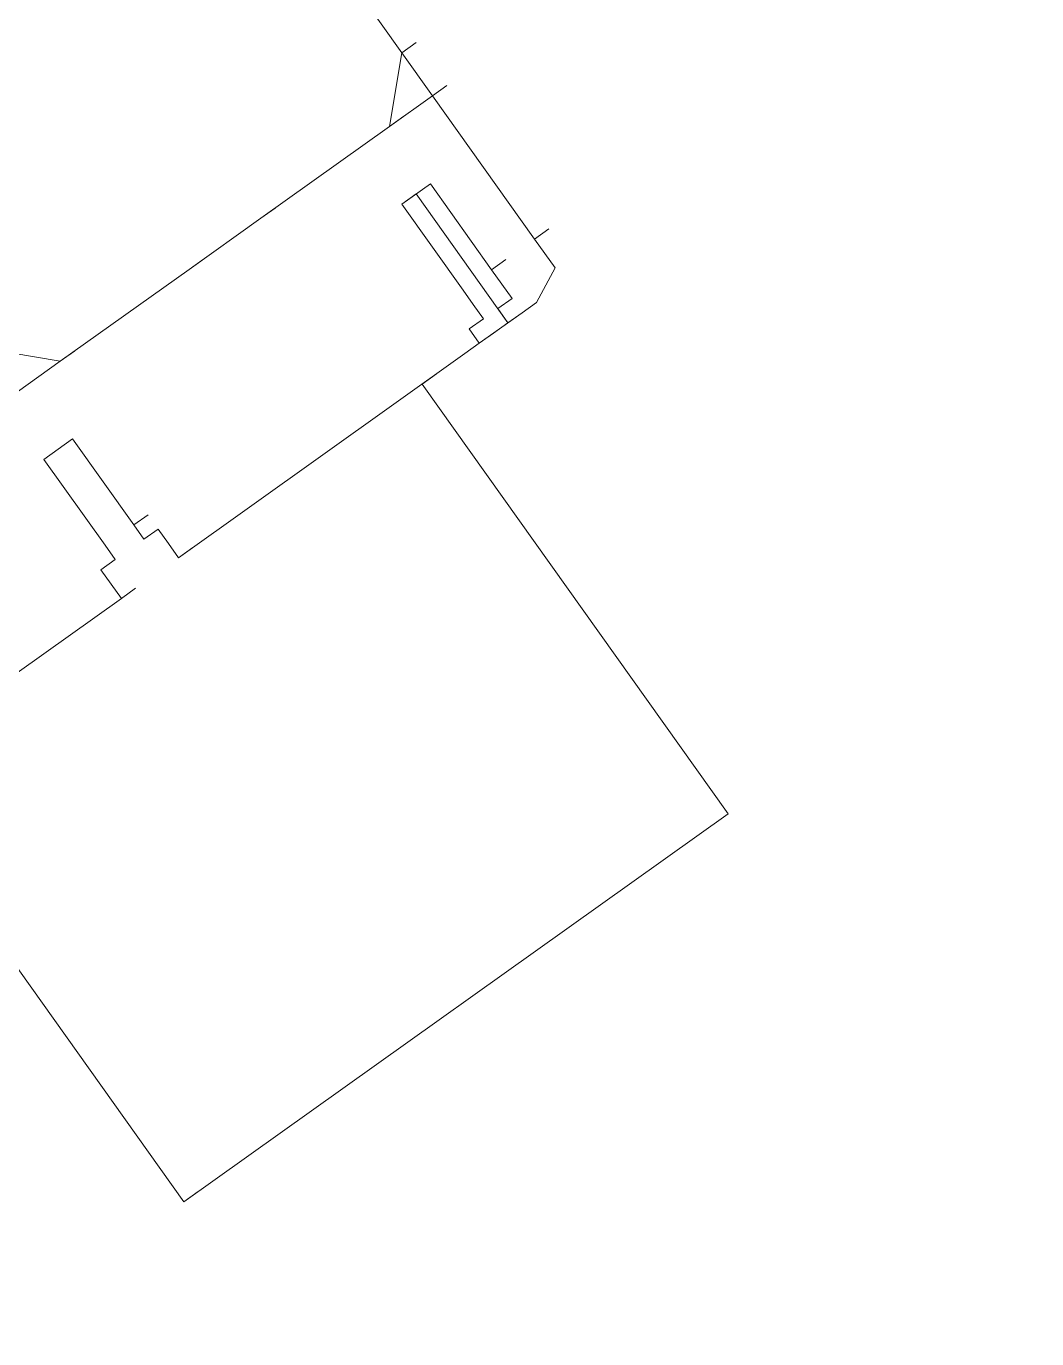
# Model space of a CAD drawing. Header units: feet. Extents: x 2321988 to 2329858, y 6722724 to 6730499.
# Drawn here: x 2326067.8968 to 2326067.9435, y 6726849.2393 to 6726849.2999 of the extents above; entities that cross this region are included whole.
import ezdxf

# ---------------------------------------------------------------- set-up
doc = ezdxf.new("R2010")
doc.units = ezdxf.units.FT
doc.header["$MEASUREMENT"] = 0
doc.layers.add('C-BESS-EQUIPMENT', color=255, linetype='Continuous')

# ---------------------------------------------------------------- blocks, each defined once
blk = doc.blocks.new('*U57')
blk.add_wipeout([(464, -67.5), (464, 67.5), (472, 67.5), (472, -67.5)]).dxf.layer = 'C-BESS-EQUIPMENT'
blk = doc.blocks.new('Midpoint Site Plan$0$A$C71e53a02')
at = {"lineweight": 9}
for points in [[(25.19984, -2.22667), (25.20958, -2.22667), (25.19984, -2.22667), (25.22907, -2.19743), (25.22907, -1.8856), (25.23881, -1.8856), (25.22907, -1.8856), (25.22907, -1.85637), (25.23881, -1.85637)], [(24.95622, -2.19743), (24.94647, -2.19743), (24.97571, -2.22667), (24.91724, -2.22667), (24.82954, -2.22667), (24.83928, -2.22667)], [(25.22907, -2.22667), (25.22907, -2.19743), (25.23881, -2.19743)], [(25.12188, -2.22667), (25.11213, -2.22667), (25.19984, -2.22667), (25.22907, -2.22667), (25.23881, -2.22667), (25.22907, -2.22667), (25.22907, -2.32411), (25.22907, -2.3436), (25.20958, -2.35335), (25.19984, -2.35335), (25.1706, -2.35335), (25.16086, -2.35335), (24.96596, -2.35335), (24.96596, -2.3436), (24.96596, -2.33386), (24.95622, -2.33386), (24.95622, -2.32411), (24.96596, -2.32411), (24.95622, -2.32411), (24.95622, -2.26565), (24.93673, -2.26565), (24.94647, -2.26565), (24.93673, -2.26565), (24.93673, -2.32411), (24.93673, -2.33386), (24.92698, -2.33386), (24.92698, -2.3436), (24.92698, -2.35335), (24.93673, -2.35335), (24.92698, -2.35335), (24.73209, -2.35335)], [(25.11213, -2.22667), (25.06341, -2.22667), (24.97571, -2.22667), (24.98545, -2.22667)], [(25.06341, -2.22667), (25.07315, -2.22667)], [(25.22907, -2.22667), (25.22907, -2.22667)], [(25.19009, -2.26565), (25.19009, -2.35335)], [(24.93673, -2.32411), (24.93673, -2.32411)], [(24.93673, -2.32411), (24.93673, -2.32411)], [(24.93673, -2.32411), (24.93673, -2.32411)], [(24.93673, -2.32411), (24.93673, -2.32411)], [(24.93673, -2.32411), (24.93673, -2.32411)], [(24.93673, -2.32411), (24.93673, -2.32411)], [(24.93673, -2.32411), (24.93673, -2.32411)], [(24.93673, -2.32411), (24.93673, -2.32411)], [(24.93673, -2.32411), (24.93673, -2.32411)], [(24.95622, -2.32411), (24.95622, -2.32411)], [(24.95622, -2.32411), (24.95622, -2.32411)], [(24.95622, -2.32411), (24.95622, -2.32411)], [(24.95622, -2.32411), (24.95622, -2.32411)], [(24.95622, -2.32411), (24.95622, -2.32411)], [(24.95622, -2.32411), (24.95622, -2.32411)], [(24.95622, -2.32411), (24.95622, -2.32411)], [(24.95622, -2.32411), (24.95622, -2.32411)], [(24.95622, -2.32411), (24.95622, -2.32411)], [(24.95622, -2.32411), (24.95622, -2.32411)], [(25.18035, -2.32411), (25.18035, -2.32411)], [(25.18035, -2.32411), (25.18035, -2.32411)], [(25.18035, -2.32411), (25.18035, -2.32411)], [(25.18035, -2.32411), (25.18035, -2.32411)], [(25.18035, -2.32411), (25.18035, -2.32411)], [(25.18035, -2.32411), (25.18035, -2.32411)], [(25.18035, -2.32411), (25.18035, -2.32411)], [(25.18035, -2.32411), (25.18035, -2.32411)], [(25.18035, -2.32411), (25.18035, -2.32411)], [(25.18035, -2.32411), (25.18035, -2.32411)], [(25.18035, -2.32411), (25.18035, -2.32411)], [(25.18035, -2.32411), (25.18035, -2.32411)], [(25.18035, -2.32411), (25.18035, -2.32411)], [(25.18035, -2.32411), (25.18035, -2.32411)], [(25.19984, -2.32411), (25.19984, -2.32411)], [(25.19984, -2.32411), (25.19984, -2.32411)], [(25.19984, -2.32411), (25.19984, -2.32411)], [(25.19984, -2.32411), (25.19984, -2.32411)], [(25.19984, -2.32411), (25.19984, -2.32411)], [(25.19984, -2.32411), (25.19984, -2.32411)], [(25.19984, -2.32411), (25.19984, -2.32411)], [(25.19984, -2.32411), (25.19984, -2.32411)], [(25.19984, -2.32411), (25.19984, -2.32411)], [(25.19984, -2.32411), (25.19984, -2.32411)], [(25.19984, -2.32411), (25.19984, -2.32411)], [(25.22907, -2.32411), (25.23881, -2.32411)], [(24.92698, -2.33386), (24.92698, -2.33386)], [(24.92698, -2.33386), (24.92698, -2.33386)], [(24.92698, -2.33386), (24.92698, -2.33386)], [(24.92698, -2.33386), (24.92698, -2.33386)], [(24.92698, -2.33386), (24.92698, -2.33386)], [(24.92698, -2.33386), (24.92698, -2.33386)], [(24.92698, -2.33386), (24.92698, -2.33386)], [(24.92698, -2.33386), (24.92698, -2.33386)], [(24.92698, -2.33386), (24.92698, -2.33386)], [(24.92698, -2.33386), (24.92698, -2.33386)], [(24.92698, -2.33386), (24.92698, -2.33386)], [(24.92698, -2.33386), (24.92698, -2.33386)], [(24.92698, -2.33386), (24.92698, -2.33386)], [(24.92698, -2.33386), (24.92698, -2.33386)], [(24.92698, -2.33386), (24.92698, -2.33386)], [(24.92698, -2.33386), (24.92698, -2.33386)], [(24.92698, -2.33386), (24.92698, -2.33386)], [(24.92698, -2.33386), (24.92698, -2.33386)], [(24.92698, -2.33386), (24.92698, -2.33386)], [(24.92698, -2.33386), (24.92698, -2.33386)], [(24.92698, -2.33386), (24.92698, -2.33386)], [(24.92698, -2.33386), (24.92698, -2.33386)], [(24.92698, -2.33386), (24.92698, -2.33386)], [(24.92698, -2.33386), (24.92698, -2.33386)], [(24.92698, -2.33386), (24.92698, -2.33386)], [(24.92698, -2.33386), (24.92698, -2.33386)], [(24.92698, -2.33386), (24.92698, -2.33386)], [(24.92698, -2.33386), (24.92698, -2.33386)], [(24.92698, -2.33386), (24.92698, -2.33386)], [(24.92698, -2.33386), (24.92698, -2.33386)], [(24.92698, -2.33386), (24.92698, -2.33386)], [(24.92698, -2.33386), (24.92698, -2.33386)], [(24.92698, -2.33386), (24.92698, -2.33386)], [(24.92698, -2.33386), (24.92698, -2.33386)], [(24.92698, -2.33386), (24.92698, -2.33386)], [(24.92698, -2.33386), (24.92698, -2.33386)], [(24.92698, -2.33386), (24.92698, -2.33386)], [(24.92698, -2.33386), (24.92698, -2.33386)], [(24.95622, -2.33386), (24.95622, -2.33386)], [(24.95622, -2.33386), (24.95622, -2.33386)], [(24.95622, -2.33386), (24.95622, -2.33386)], [(24.95622, -2.33386), (24.95622, -2.33386)], [(24.95622, -2.33386), (24.95622, -2.33386)], [(24.95622, -2.33386), (24.95622, -2.33386)], [(24.95622, -2.33386), (24.95622, -2.33386)], [(24.95622, -2.33386), (24.95622, -2.33386)], [(24.95622, -2.33386), (24.95622, -2.33386)], [(24.95622, -2.33386), (24.95622, -2.33386)], [(24.95622, -2.33386), (24.95622, -2.33386)], [(24.95622, -2.33386), (24.95622, -2.33386)], [(24.95622, -2.33386), (24.95622, -2.33386)], [(24.95622, -2.33386), (24.95622, -2.33386)], [(24.95622, -2.33386), (24.95622, -2.33386)], [(24.95622, -2.33386), (24.95622, -2.33386)], [(24.95622, -2.33386), (24.95622, -2.33386)], [(24.95622, -2.33386), (24.95622, -2.33386)], [(24.95622, -2.33386), (24.95622, -2.33386)], [(24.95622, -2.33386), (24.95622, -2.33386)], [(24.96596, -2.33386), (24.96596, -2.33386)], [(24.96596, -2.33386), (24.96596, -2.33386)], [(24.96596, -2.33386), (24.96596, -2.33386)], [(24.96596, -2.33386), (24.96596, -2.33386)], [(24.96596, -2.33386), (24.96596, -2.33386)], [(24.96596, -2.33386), (24.96596, -2.33386)], [(24.96596, -2.33386), (24.96596, -2.33386)], [(24.96596, -2.33386), (24.96596, -2.33386)], [(24.96596, -2.33386), (24.96596, -2.33386)], [(24.96596, -2.33386), (24.96596, -2.33386)], [(24.96596, -2.33386), (24.96596, -2.33386)], [(24.96596, -2.33386), (24.96596, -2.33386)], [(24.96596, -2.33386), (24.96596, -2.33386)], [(24.96596, -2.33386), (24.96596, -2.33386)], [(24.96596, -2.33386), (24.96596, -2.33386)], [(24.96596, -2.33386), (24.96596, -2.33386)], [(24.96596, -2.33386), (24.96596, -2.33386)], [(24.96596, -2.33386), (24.96596, -2.33386)], [(25.18035, -2.33386), (25.18035, -2.33386)], [(25.18035, -2.33386), (25.18035, -2.33386)], [(25.18035, -2.33386), (25.18035, -2.33386)], [(25.18035, -2.33386), (25.18035, -2.33386)], [(25.18035, -2.33386), (25.18035, -2.33386)], [(25.18035, -2.33386), (25.18035, -2.33386)], [(25.18035, -2.33386), (25.18035, -2.33386)], [(25.18035, -2.33386), (25.18035, -2.33386)], [(25.18035, -2.33386), (25.18035, -2.33386)], [(25.18035, -2.33386), (25.18035, -2.33386)], [(25.18035, -2.33386), (25.18035, -2.33386)], [(25.18035, -2.33386), (25.18035, -2.33386)], [(25.18035, -2.33386), (25.18035, -2.33386)], [(25.18035, -2.33386), (25.18035, -2.33386)], [(25.18035, -2.33386), (25.18035, -2.33386)], [(25.18035, -2.33386), (25.18035, -2.33386)], [(25.18035, -2.33386), (25.18035, -2.33386)], [(25.18035, -2.33386), (25.18035, -2.33386)], [(25.18035, -2.33386), (25.18035, -2.33386)], [(25.18035, -2.33386), (25.18035, -2.33386)], [(25.18035, -2.33386), (25.18035, -2.33386)], [(25.18035, -2.33386), (25.18035, -2.33386)], [(25.18035, -2.33386), (25.18035, -2.33386)], [(25.18035, -2.33386), (25.18035, -2.33386)], [(25.18035, -2.33386), (25.18035, -2.33386)], [(25.18035, -2.33386), (25.18035, -2.33386)], [(25.18035, -2.33386), (25.18035, -2.33386)], [(25.18035, -2.33386), (25.18035, -2.33386)], [(25.18035, -2.33386), (25.18035, -2.33386)], [(25.18035, -2.33386), (25.18035, -2.33386)], [(25.18035, -2.33386), (25.18035, -2.33386)], [(25.18035, -2.33386), (25.18035, -2.33386)], [(25.18035, -2.33386), (25.18035, -2.33386)], [(25.18035, -2.33386), (25.18035, -2.33386)], [(25.18035, -2.33386), (25.18035, -2.33386)], [(25.18035, -2.33386), (25.18035, -2.33386)], [(25.18035, -2.33386), (25.18035, -2.33386)], [(25.18035, -2.33386), (25.18035, -2.33386)], [(25.18035, -2.33386), (25.18035, -2.33386)], [(25.18035, -2.33386), (25.18035, -2.33386)], [(25.18035, -2.33386), (25.18035, -2.33386)], [(25.18035, -2.33386), (25.18035, -2.33386)], [(25.18035, -2.33386), (25.18035, -2.33386)], [(25.18035, -2.33386), (25.18035, -2.33386)], [(25.18035, -2.33386), (25.18035, -2.33386)], [(25.18035, -2.33386), (25.18035, -2.33386)], [(25.18035, -2.33386), (25.18035, -2.33386)], [(25.18035, -2.33386), (25.18035, -2.33386)], [(25.18035, -2.33386), (25.18035, -2.33386)], [(25.18035, -2.33386), (25.18035, -2.33386)], [(25.18035, -2.33386), (25.18035, -2.33386)], [(25.18035, -2.33386), (25.18035, -2.33386)], [(25.18035, -2.33386), (25.18035, -2.33386)], [(25.18035, -2.33386), (25.18035, -2.33386)], [(25.18035, -2.33386), (25.18035, -2.33386)], [(25.18035, -2.33386), (25.18035, -2.33386)], [(25.18035, -2.33386), (25.18035, -2.33386)], [(25.18035, -2.33386), (25.18035, -2.33386)], [(25.18035, -2.33386), (25.18035, -2.33386)], [(25.18035, -2.33386), (25.18035, -2.33386)], [(25.18035, -2.33386), (25.18035, -2.33386)], [(25.18035, -2.33386), (25.18035, -2.33386)], [(25.19984, -2.33386), (25.19984, -2.33386)], [(25.19984, -2.33386), (25.19984, -2.33386)], [(25.19984, -2.33386), (25.19984, -2.33386)], [(25.19984, -2.33386), (25.19984, -2.33386)], [(25.19984, -2.33386), (25.19984, -2.33386)], [(25.19984, -2.33386), (25.19984, -2.33386)], [(25.19984, -2.33386), (25.19984, -2.33386)], [(25.19984, -2.33386), (25.19984, -2.33386)], [(25.19984, -2.33386), (25.19984, -2.33386)], [(25.19984, -2.33386), (25.19984, -2.33386)], [(25.19984, -2.33386), (25.19984, -2.33386)], [(25.19984, -2.33386), (25.19984, -2.33386)], [(25.19984, -2.33386), (25.19984, -2.33386)], [(25.19984, -2.33386), (25.19984, -2.33386)], [(25.19984, -2.33386), (25.19984, -2.33386)], [(25.19984, -2.33386), (25.19984, -2.33386)], [(25.19984, -2.33386), (25.19984, -2.33386)], [(25.19984, -2.33386), (25.19984, -2.33386)], [(25.19984, -2.33386), (25.19984, -2.33386)], [(25.19984, -2.33386), (25.19984, -2.33386)], [(25.19984, -2.33386), (25.19984, -2.33386)], [(25.19984, -2.33386), (25.19984, -2.33386)], [(25.19984, -2.33386), (25.19984, -2.33386)], [(25.19984, -2.33386), (25.19984, -2.33386)], [(25.19984, -2.33386), (25.19984, -2.33386)], [(25.19984, -2.33386), (25.19984, -2.33386)], [(25.19984, -2.33386), (25.19984, -2.33386)], [(25.19984, -2.33386), (25.19984, -2.33386)], [(25.19984, -2.33386), (25.19984, -2.33386)], [(25.19984, -2.33386), (25.19984, -2.33386)], [(25.19984, -2.33386), (25.19984, -2.33386)], [(25.19984, -2.33386), (25.19984, -2.33386)], [(25.19984, -2.33386), (25.19984, -2.33386)], [(25.19984, -2.33386), (25.19984, -2.33386)], [(25.19984, -2.33386), (25.19984, -2.33386)], [(25.19984, -2.33386), (25.19984, -2.33386)], [(25.19984, -2.33386), (25.19984, -2.33386)], [(25.19984, -2.33386), (25.19984, -2.33386)], [(25.19984, -2.33386), (25.19984, -2.33386)], [(25.19984, -2.33386), (25.19984, -2.33386)], [(24.92698, -2.3436), (24.92698, -2.3436)], [(24.92698, -2.3436), (24.92698, -2.3436)], [(24.92698, -2.3436), (24.92698, -2.3436)], [(24.92698, -2.3436), (24.92698, -2.3436)], [(24.92698, -2.3436), (24.92698, -2.3436)], [(24.92698, -2.3436), (24.92698, -2.3436)], [(24.92698, -2.3436), (24.92698, -2.3436)], [(24.92698, -2.3436), (24.92698, -2.3436)], [(24.92698, -2.3436), (24.92698, -2.3436)], [(24.92698, -2.3436), (24.92698, -2.3436)], [(24.92698, -2.3436), (24.92698, -2.3436)], [(24.92698, -2.3436), (24.92698, -2.3436)], [(24.92698, -2.3436), (24.92698, -2.3436)], [(24.92698, -2.3436), (24.92698, -2.3436)], [(24.92698, -2.3436), (24.92698, -2.3436)], [(24.92698, -2.3436), (24.92698, -2.3436)], [(24.92698, -2.3436), (24.92698, -2.3436)], [(24.92698, -2.3436), (24.92698, -2.3436)], [(24.92698, -2.3436), (24.92698, -2.3436)], [(24.92698, -2.3436), (24.92698, -2.3436)], [(24.92698, -2.3436), (24.92698, -2.3436)], [(24.92698, -2.3436), (24.92698, -2.3436)], [(24.92698, -2.3436), (24.92698, -2.3436)], [(24.92698, -2.3436), (24.92698, -2.3436)], [(24.92698, -2.3436), (24.92698, -2.3436)], [(24.92698, -2.3436), (24.92698, -2.3436)], [(24.92698, -2.3436), (24.92698, -2.3436)], [(24.92698, -2.3436), (24.92698, -2.3436)], [(24.92698, -2.3436), (24.92698, -2.3436)], [(24.92698, -2.3436), (24.92698, -2.3436)], [(24.92698, -2.3436), (24.92698, -2.3436)], [(24.92698, -2.3436), (24.92698, -2.3436)], [(24.92698, -2.3436), (24.92698, -2.3436)], [(24.92698, -2.3436), (24.92698, -2.3436)], [(24.92698, -2.3436), (24.92698, -2.3436)], [(24.92698, -2.3436), (24.92698, -2.3436)], [(24.92698, -2.3436), (24.92698, -2.3436)], [(24.92698, -2.3436), (24.92698, -2.3436)], [(24.92698, -2.3436), (24.92698, -2.3436)], [(24.92698, -2.3436), (24.92698, -2.3436)], [(24.92698, -2.3436), (24.92698, -2.3436)], [(24.92698, -2.3436), (24.92698, -2.3436)], [(24.92698, -2.3436), (24.92698, -2.3436)], [(24.92698, -2.3436), (24.92698, -2.3436)], [(24.92698, -2.3436), (24.92698, -2.3436)], [(24.92698, -2.3436), (24.92698, -2.3436)], [(24.92698, -2.3436), (24.92698, -2.3436)], [(24.92698, -2.3436), (24.92698, -2.3436)], [(24.92698, -2.3436), (24.92698, -2.3436)], [(24.92698, -2.3436), (24.92698, -2.3436)], [(24.92698, -2.3436), (24.92698, -2.3436)], [(24.92698, -2.3436), (24.92698, -2.3436)], [(24.92698, -2.3436), (24.92698, -2.3436)], [(24.92698, -2.3436), (24.92698, -2.3436)], [(24.92698, -2.3436), (24.92698, -2.3436)], [(24.92698, -2.3436), (24.92698, -2.3436)], [(24.92698, -2.3436), (24.92698, -2.3436)], [(24.92698, -2.3436), (24.92698, -2.3436)], [(24.92698, -2.3436), (24.92698, -2.3436)], [(24.92698, -2.3436), (24.92698, -2.3436)], [(24.92698, -2.3436), (24.92698, -2.3436)], [(24.92698, -2.3436), (24.92698, -2.3436)], [(24.92698, -2.3436), (24.92698, -2.3436)], [(24.92698, -2.3436), (24.92698, -2.3436)], [(24.92698, -2.3436), (24.92698, -2.3436)], [(24.92698, -2.3436), (24.92698, -2.3436)], [(24.92698, -2.3436), (24.92698, -2.35335), (24.93673, -2.35335)], [(24.96596, -2.3436), (24.96596, -2.3436)], [(24.96596, -2.3436), (24.96596, -2.3436)], [(24.96596, -2.3436), (24.96596, -2.3436)], [(24.96596, -2.3436), (24.96596, -2.3436)], [(24.96596, -2.3436), (24.96596, -2.3436)], [(24.96596, -2.3436), (24.96596, -2.3436)], [(24.96596, -2.3436), (24.96596, -2.3436)], [(24.96596, -2.3436), (24.96596, -2.3436)], [(24.96596, -2.3436), (24.96596, -2.3436)], [(24.96596, -2.3436), (24.96596, -2.3436)], [(24.96596, -2.3436), (24.96596, -2.3436)], [(24.96596, -2.3436), (24.96596, -2.3436)], [(24.96596, -2.3436), (24.96596, -2.3436)], [(24.96596, -2.3436), (24.96596, -2.3436)], [(24.96596, -2.3436), (24.96596, -2.3436)], [(24.96596, -2.3436), (24.96596, -2.3436)], [(24.96596, -2.3436), (24.96596, -2.3436)], [(24.96596, -2.3436), (24.96596, -2.3436)], [(24.96596, -2.3436), (24.96596, -2.3436)], [(24.96596, -2.3436), (24.96596, -2.3436)], [(24.96596, -2.3436), (24.96596, -2.3436)], [(24.96596, -2.3436), (24.96596, -2.3436)], [(24.96596, -2.3436), (24.96596, -2.3436)], [(24.96596, -2.3436), (24.96596, -2.3436)], [(24.96596, -2.3436), (24.96596, -2.3436)], [(24.96596, -2.3436), (24.96596, -2.3436)], [(24.96596, -2.3436), (24.96596, -2.3436)], [(24.96596, -2.3436), (24.96596, -2.3436)], [(24.96596, -2.3436), (24.96596, -2.3436)], [(24.96596, -2.3436), (24.96596, -2.3436)], [(24.96596, -2.3436), (24.96596, -2.3436)], [(24.96596, -2.3436), (24.96596, -2.3436)], [(24.96596, -2.3436), (24.96596, -2.3436)], [(24.96596, -2.3436), (24.96596, -2.3436)], [(24.96596, -2.3436), (24.96596, -2.3436)], [(24.96596, -2.3436), (24.96596, -2.3436)], [(24.96596, -2.3436), (24.96596, -2.3436)], [(24.96596, -2.3436), (24.96596, -2.3436)], [(24.96596, -2.3436), (24.96596, -2.3436)], [(24.96596, -2.3436), (24.96596, -2.3436)], [(24.96596, -2.3436), (24.96596, -2.3436)], [(24.96596, -2.3436), (24.96596, -2.3436)], [(24.96596, -2.3436), (24.96596, -2.3436)], [(24.96596, -2.3436), (24.96596, -2.3436)], [(24.96596, -2.3436), (24.96596, -2.3436)], [(24.96596, -2.3436), (24.96596, -2.3436)], [(24.96596, -2.3436), (24.96596, -2.3436)], [(24.96596, -2.3436), (24.96596, -2.3436)], [(24.96596, -2.3436), (24.96596, -2.3436)], [(24.96596, -2.3436), (24.96596, -2.3436)], [(24.96596, -2.3436), (24.96596, -2.3436)], [(24.96596, -2.3436), (24.96596, -2.3436)], [(24.96596, -2.3436), (24.96596, -2.3436)], [(24.96596, -2.3436), (24.96596, -2.3436)], [(24.96596, -2.3436), (24.96596, -2.3436)], [(24.96596, -2.3436), (24.96596, -2.3436)], [(24.96596, -2.3436), (24.96596, -2.3436)], [(24.96596, -2.3436), (24.96596, -2.3436)], [(24.96596, -2.3436), (24.96596, -2.3436)], [(24.96596, -2.3436), (24.96596, -2.3436)], [(24.96596, -2.3436), (24.96596, -2.3436)], [(24.96596, -2.3436), (24.96596, -2.3436)], [(24.96596, -2.3436), (24.96596, -2.3436)], [(24.96596, -2.3436), (24.96596, -2.3436)], [(24.96596, -2.3436), (24.96596, -2.3436)], [(24.96596, -2.3436), (24.96596, -2.3436)], [(24.96596, -2.3436), (24.96596, -2.3436)], [(24.96596, -2.3436), (24.96596, -2.3436)], [(24.96596, -2.3436), (24.96596, -2.3436)], [(24.96596, -2.3436), (24.96596, -2.35335), (24.97571, -2.35335)], [(25.1706, -2.3436), (25.1706, -2.3436)], [(25.1706, -2.3436), (25.1706, -2.3436)], [(25.1706, -2.3436), (25.1706, -2.3436)], [(25.1706, -2.3436), (25.1706, -2.3436)], [(25.1706, -2.3436), (25.1706, -2.3436)], [(25.1706, -2.3436), (25.1706, -2.3436)], [(25.1706, -2.3436), (25.1706, -2.3436)], [(25.1706, -2.3436), (25.1706, -2.3436)], [(25.1706, -2.3436), (25.1706, -2.3436)], [(25.1706, -2.3436), (25.1706, -2.3436)], [(25.1706, -2.3436), (25.1706, -2.3436)], [(25.1706, -2.3436), (25.1706, -2.3436)], [(25.1706, -2.3436), (25.1706, -2.3436)], [(25.1706, -2.3436), (25.1706, -2.3436)], [(25.18035, -2.3436), (25.18035, -2.3436)], [(25.18035, -2.3436), (25.18035, -2.3436)], [(25.18035, -2.3436), (25.18035, -2.3436)], [(25.18035, -2.3436), (25.18035, -2.3436)], [(25.18035, -2.3436), (25.18035, -2.3436)], [(25.18035, -2.3436), (25.18035, -2.3436)], [(25.18035, -2.3436), (25.18035, -2.3436)], [(25.18035, -2.3436), (25.18035, -2.3436)], [(25.18035, -2.3436), (25.18035, -2.3436)], [(25.18035, -2.3436), (25.18035, -2.3436)], [(25.18035, -2.3436), (25.18035, -2.3436)], [(25.18035, -2.3436), (25.18035, -2.3436)], [(25.18035, -2.3436), (25.18035, -2.3436)], [(25.18035, -2.3436), (25.18035, -2.3436)], [(25.18035, -2.3436), (25.18035, -2.3436)], [(25.18035, -2.3436), (25.18035, -2.3436)], [(25.18035, -2.3436), (25.18035, -2.3436)], [(25.18035, -2.3436), (25.18035, -2.3436)], [(25.18035, -2.3436), (25.18035, -2.3436)], [(25.18035, -2.3436), (25.18035, -2.3436)], [(25.18035, -2.3436), (25.18035, -2.3436)], [(25.18035, -2.3436), (25.18035, -2.3436)], [(25.18035, -2.3436), (25.18035, -2.3436)], [(25.18035, -2.3436), (25.18035, -2.3436)], [(25.18035, -2.3436), (25.18035, -2.3436)], [(25.18035, -2.3436), (25.18035, -2.3436)], [(25.18035, -2.3436), (25.18035, -2.3436)], [(25.18035, -2.3436), (25.18035, -2.3436)], [(25.18035, -2.3436), (25.18035, -2.3436)], [(25.18035, -2.3436), (25.18035, -2.3436)], [(25.18035, -2.3436), (25.18035, -2.3436)], [(25.18035, -2.3436), (25.18035, -2.3436)], [(25.18035, -2.3436), (25.18035, -2.3436)], [(25.19009, -2.3436), (25.19009, -2.3436)], [(25.19009, -2.3436), (25.19009, -2.3436)], [(25.19009, -2.3436), (25.19009, -2.3436)], [(25.19009, -2.3436), (25.19009, -2.3436)], [(25.19009, -2.3436), (25.19009, -2.3436)], [(25.19009, -2.3436), (25.19009, -2.3436)], [(25.19009, -2.3436), (25.19009, -2.3436)], [(25.19009, -2.3436), (25.19009, -2.3436)], [(25.19009, -2.3436), (25.19009, -2.3436)], [(25.19009, -2.3436), (25.19009, -2.3436)], [(25.19009, -2.3436), (25.19009, -2.3436)], [(25.19009, -2.3436), (25.19009, -2.3436)], [(25.19009, -2.3436), (25.19009, -2.3436)], [(25.19009, -2.3436), (25.19009, -2.3436)], [(25.19009, -2.3436), (25.19009, -2.3436)], [(25.19009, -2.3436), (25.19009, -2.3436)], [(25.19009, -2.3436), (25.19009, -2.3436)], [(25.19009, -2.3436), (25.19009, -2.3436)], [(25.19009, -2.3436), (25.19009, -2.3436)], [(25.19009, -2.3436), (25.19009, -2.3436)], [(25.19009, -2.3436), (25.19009, -2.3436)], [(25.19009, -2.3436), (25.19009, -2.3436)], [(25.19009, -2.3436), (25.19009, -2.3436)], [(25.19009, -2.3436), (25.19009, -2.3436)], [(25.19009, -2.3436), (25.19009, -2.3436)], [(25.19009, -2.3436), (25.19009, -2.3436)], [(25.19009, -2.3436), (25.19009, -2.3436)], [(25.19009, -2.3436), (25.19009, -2.3436)], [(25.19009, -2.3436), (25.19009, -2.3436)], [(25.19009, -2.3436), (25.19009, -2.3436)], [(25.19009, -2.3436), (25.19009, -2.3436)], [(25.19009, -2.3436), (25.19009, -2.3436)], [(25.19009, -2.3436), (25.19009, -2.3436)], [(25.19009, -2.3436), (25.19009, -2.3436)], [(25.19009, -2.3436), (25.19009, -2.3436)], [(25.19009, -2.3436), (25.19009, -2.3436)], [(25.19009, -2.3436), (25.19009, -2.3436)], [(25.19009, -2.3436), (25.19009, -2.3436)], [(25.19009, -2.3436), (25.19009, -2.3436)], [(25.19009, -2.3436), (25.19009, -2.3436)], [(25.19009, -2.3436), (25.19009, -2.3436)], [(25.19009, -2.3436), (25.19009, -2.3436)], [(25.19009, -2.3436), (25.19009, -2.3436)], [(25.19009, -2.3436), (25.19009, -2.3436)], [(25.19009, -2.3436), (25.19009, -2.3436)], [(25.19009, -2.3436), (25.19009, -2.3436)], [(25.19009, -2.3436), (25.19009, -2.3436)], [(25.19009, -2.3436), (25.19009, -2.3436)], [(25.19009, -2.3436), (25.19009, -2.3436)], [(25.19009, -2.3436), (25.19009, -2.3436)], [(25.19009, -2.3436), (25.19009, -2.3436)], [(25.19009, -2.3436), (25.19009, -2.3436)], [(25.19009, -2.3436), (25.19009, -2.3436)], [(25.19009, -2.3436), (25.19009, -2.3436)], [(25.19009, -2.3436), (25.19009, -2.3436)], [(25.19009, -2.3436), (25.19009, -2.3436)], [(25.19009, -2.3436), (25.19009, -2.3436)], [(25.19009, -2.3436), (25.19009, -2.3436)], [(25.19009, -2.3436), (25.19009, -2.3436)], [(25.19009, -2.3436), (25.19009, -2.3436)], [(25.19009, -2.3436), (25.19009, -2.3436)], [(25.19009, -2.3436), (25.19009, -2.3436)], [(25.19009, -2.3436), (25.19009, -2.3436)], [(25.19009, -2.3436), (25.19009, -2.3436)], [(25.19009, -2.3436), (25.19009, -2.3436)], [(25.19009, -2.3436), (25.19009, -2.3436)], [(25.19009, -2.3436), (25.19009, -2.3436)], [(25.19009, -2.3436), (25.19009, -2.3436)], [(25.19009, -2.3436), (25.19009, -2.3436)], [(25.19984, -2.3436), (25.19984, -2.3436)], [(25.19984, -2.3436), (25.19984, -2.3436)], [(25.19984, -2.3436), (25.19984, -2.3436)], [(25.19984, -2.3436), (25.19984, -2.3436)], [(25.19984, -2.3436), (25.19984, -2.3436)], [(25.19984, -2.3436), (25.19984, -2.3436)], [(25.19984, -2.3436), (25.19984, -2.3436)], [(25.19984, -2.3436), (25.19984, -2.3436)], [(25.19984, -2.3436), (25.19984, -2.3436)], [(25.19984, -2.3436), (25.19984, -2.3436)], [(25.19984, -2.3436), (25.19984, -2.3436)], [(24.76132, -2.35335), (24.76132, -2.64569), (24.77107, -2.64569), (24.76132, -2.64569), (25.13162, -2.64569), (25.13162, -2.35335), (25.14137, -2.35335)], [(24.92698, -2.35335), (24.92698, -2.35335)], [(24.92698, -2.35335), (24.92698, -2.35335)], [(24.92698, -2.35335), (24.92698, -2.35335)], [(24.92698, -2.35335), (24.92698, -2.35335)], [(24.92698, -2.35335), (24.92698, -2.35335)], [(24.92698, -2.35335), (24.92698, -2.35335)], [(24.92698, -2.35335), (24.92698, -2.35335)], [(24.92698, -2.35335), (24.92698, -2.35335)], [(24.92698, -2.35335), (24.92698, -2.35335)], [(24.92698, -2.35335), (24.92698, -2.35335)], [(24.92698, -2.35335), (24.92698, -2.35335)], [(24.92698, -2.35335), (24.92698, -2.35335)], [(24.92698, -2.35335), (24.92698, -2.35335)], [(24.92698, -2.35335), (24.92698, -2.35335)], [(24.92698, -2.35335), (24.92698, -2.35335)], [(24.92698, -2.35335), (24.92698, -2.35335)], [(24.92698, -2.35335), (24.92698, -2.35335)], [(24.92698, -2.35335), (24.92698, -2.35335)], [(24.92698, -2.35335), (24.92698, -2.35335)], [(24.92698, -2.35335), (24.92698, -2.35335)], [(24.92698, -2.35335), (24.92698, -2.35335)], [(24.92698, -2.35335), (24.92698, -2.35335)], [(24.92698, -2.35335), (24.92698, -2.35335)], [(24.92698, -2.35335), (24.92698, -2.35335)], [(24.92698, -2.35335), (24.92698, -2.35335)], [(24.92698, -2.35335), (24.92698, -2.35335)], [(24.92698, -2.35335), (24.92698, -2.35335)], [(24.92698, -2.35335), (24.92698, -2.35335)], [(24.92698, -2.35335), (24.92698, -2.35335)], [(24.92698, -2.35335), (24.92698, -2.35335)], [(24.92698, -2.35335), (24.92698, -2.35335)], [(24.92698, -2.35335), (24.92698, -2.35335)], [(24.92698, -2.35335), (24.92698, -2.35335)], [(24.92698, -2.35335), (24.92698, -2.35335)], [(24.92698, -2.35335), (24.92698, -2.35335)], [(24.92698, -2.35335), (24.92698, -2.35335)], [(24.92698, -2.35335), (24.92698, -2.35335)], [(24.92698, -2.35335), (24.92698, -2.35335)], [(24.92698, -2.35335), (24.92698, -2.35335)], [(24.92698, -2.35335), (24.92698, -2.35335)], [(24.92698, -2.35335), (24.92698, -2.35335)], [(24.92698, -2.35335), (24.92698, -2.35335)], [(24.92698, -2.35335), (24.92698, -2.35335)], [(24.92698, -2.35335), (24.92698, -2.35335)], [(24.92698, -2.35335), (24.92698, -2.35335)], [(24.92698, -2.35335), (24.92698, -2.35335)], [(24.92698, -2.35335), (24.92698, -2.35335)], [(24.92698, -2.35335), (24.92698, -2.35335)], [(24.92698, -2.35335), (24.92698, -2.35335)], [(24.92698, -2.35335), (24.92698, -2.35335)], [(24.92698, -2.35335), (24.92698, -2.35335)], [(24.92698, -2.35335), (24.92698, -2.35335)], [(24.92698, -2.35335), (24.92698, -2.35335)], [(24.92698, -2.35335), (24.92698, -2.35335)], [(24.92698, -2.35335), (24.92698, -2.35335)], [(24.92698, -2.35335), (24.92698, -2.35335)], [(24.92698, -2.35335), (24.92698, -2.35335)], [(24.92698, -2.35335), (24.92698, -2.35335)], [(24.92698, -2.35335), (24.92698, -2.35335)], [(24.92698, -2.35335), (24.92698, -2.35335)], [(24.92698, -2.35335), (24.92698, -2.35335)], [(24.92698, -2.35335), (24.92698, -2.35335)], [(24.92698, -2.35335), (24.92698, -2.35335)], [(24.92698, -2.35335), (24.92698, -2.35335)], [(24.92698, -2.35335), (24.92698, -2.35335)], [(24.92698, -2.35335), (24.92698, -2.35335)], [(24.92698, -2.35335), (24.92698, -2.35335)], [(24.92698, -2.35335), (24.92698, -2.35335)], [(24.92698, -2.35335), (24.92698, -2.35335)], [(24.92698, -2.35335), (24.92698, -2.35335)], [(24.92698, -2.35335), (24.92698, -2.35335)], [(24.92698, -2.35335), (24.92698, -2.35335)], [(24.92698, -2.35335), (24.92698, -2.35335)], [(24.92698, -2.35335), (24.92698, -2.35335)], [(24.92698, -2.35335), (24.92698, -2.35335)], [(24.92698, -2.35335), (24.92698, -2.35335)], [(24.92698, -2.35335), (24.92698, -2.35335)], [(24.92698, -2.35335), (24.92698, -2.35335)], [(24.92698, -2.35335), (24.92698, -2.35335)], [(24.92698, -2.35335), (24.92698, -2.35335)], [(24.92698, -2.35335), (24.92698, -2.35335)], [(24.92698, -2.35335), (24.92698, -2.35335)], [(24.92698, -2.35335), (24.92698, -2.35335)], [(24.92698, -2.35335), (24.92698, -2.35335)], [(24.92698, -2.35335), (24.92698, -2.35335)], [(24.92698, -2.35335), (24.92698, -2.35335)], [(24.92698, -2.35335), (24.92698, -2.35335)], [(24.92698, -2.35335), (24.92698, -2.35335)], [(24.92698, -2.35335), (24.92698, -2.35335)], [(24.92698, -2.35335), (24.92698, -2.35335)], [(24.92698, -2.35335), (24.92698, -2.35335)], [(24.92698, -2.35335), (24.92698, -2.35335)], [(24.92698, -2.35335), (24.92698, -2.35335)], [(24.92698, -2.35335), (24.92698, -2.35335)], [(24.92698, -2.35335), (24.92698, -2.35335)], [(24.92698, -2.35335), (24.92698, -2.35335)], [(24.92698, -2.35335), (24.92698, -2.35335)], [(24.92698, -2.35335), (24.92698, -2.35335)], [(24.92698, -2.35335), (24.92698, -2.35335)], [(24.92698, -2.35335), (24.92698, -2.35335)], [(24.92698, -2.35335), (24.92698, -2.35335)], [(24.92698, -2.35335), (24.92698, -2.35335)], [(24.92698, -2.35335), (24.92698, -2.35335)], [(24.92698, -2.35335), (24.92698, -2.35335)], [(24.92698, -2.35335), (24.92698, -2.35335)], [(24.92698, -2.35335), (24.92698, -2.35335)], [(24.92698, -2.35335), (24.92698, -2.35335)], [(24.92698, -2.35335), (24.92698, -2.35335)], [(24.92698, -2.35335), (24.92698, -2.35335)], [(24.92698, -2.35335), (24.92698, -2.35335)], [(24.92698, -2.35335), (24.92698, -2.35335)], [(24.92698, -2.35335), (24.92698, -2.35335)], [(24.92698, -2.35335), (24.92698, -2.35335)], [(24.92698, -2.35335), (24.92698, -2.35335)], [(24.92698, -2.35335), (24.92698, -2.35335)], [(24.92698, -2.35335), (24.92698, -2.35335)], [(24.92698, -2.35335), (24.92698, -2.35335)], [(24.92698, -2.35335), (24.92698, -2.35335)], [(24.92698, -2.35335), (24.92698, -2.35335)], [(24.92698, -2.35335), (24.92698, -2.35335)], [(24.92698, -2.35335), (24.92698, -2.35335)], [(24.92698, -2.35335), (24.92698, -2.35335)], [(24.92698, -2.35335), (24.92698, -2.35335)], [(24.92698, -2.35335), (24.92698, -2.35335)], [(24.92698, -2.35335), (24.92698, -2.35335)], [(24.92698, -2.35335), (24.92698, -2.35335)], [(24.92698, -2.35335), (24.92698, -2.35335)], [(24.92698, -2.35335), (24.92698, -2.35335)], [(24.92698, -2.35335), (24.92698, -2.35335)], [(24.92698, -2.35335), (24.92698, -2.35335)], [(24.92698, -2.35335), (24.92698, -2.35335)], [(24.92698, -2.35335), (24.92698, -2.35335)], [(24.92698, -2.35335), (24.92698, -2.35335)], [(24.92698, -2.35335), (24.92698, -2.35335)], [(24.92698, -2.35335), (24.92698, -2.35335)], [(24.92698, -2.35335), (24.92698, -2.35335)], [(24.92698, -2.35335), (24.92698, -2.35335)], [(24.92698, -2.35335), (24.92698, -2.35335)], [(24.92698, -2.35335), (24.92698, -2.35335)], [(24.92698, -2.35335), (24.92698, -2.35335)], [(24.92698, -2.35335), (24.92698, -2.35335)], [(24.92698, -2.35335), (24.92698, -2.35335)], [(24.92698, -2.35335), (24.92698, -2.35335)], [(24.92698, -2.35335), (24.92698, -2.35335)], [(24.96596, -2.35335), (24.97571, -2.35335)], [(24.96596, -2.35335), (24.96596, -2.35335)], [(24.96596, -2.35335), (24.96596, -2.35335)], [(24.96596, -2.35335), (24.96596, -2.35335)], [(24.96596, -2.35335), (24.96596, -2.35335)], [(24.96596, -2.35335), (24.96596, -2.35335)], [(24.96596, -2.35335), (24.96596, -2.35335)], [(24.96596, -2.35335), (24.96596, -2.35335)], [(24.96596, -2.35335), (24.96596, -2.35335)], [(24.96596, -2.35335), (24.96596, -2.35335)], [(24.96596, -2.35335), (24.96596, -2.35335)], [(24.96596, -2.35335), (24.96596, -2.35335)], [(24.96596, -2.35335), (24.96596, -2.35335)], [(24.96596, -2.35335), (24.96596, -2.35335)], [(24.96596, -2.35335), (24.96596, -2.35335)], [(24.96596, -2.35335), (24.96596, -2.35335)], [(24.96596, -2.35335), (24.96596, -2.35335)], [(24.96596, -2.35335), (24.96596, -2.35335)], [(24.96596, -2.35335), (24.96596, -2.35335)], [(24.96596, -2.35335), (24.96596, -2.35335)], [(24.96596, -2.35335), (24.96596, -2.35335)], [(24.96596, -2.35335), (24.96596, -2.35335)], [(24.96596, -2.35335), (24.96596, -2.35335)], [(24.96596, -2.35335), (24.96596, -2.35335)], [(24.96596, -2.35335), (24.96596, -2.35335)], [(24.96596, -2.35335), (24.96596, -2.35335)], [(24.96596, -2.35335), (24.96596, -2.35335)], [(24.96596, -2.35335), (24.96596, -2.35335)], [(24.96596, -2.35335), (24.96596, -2.35335)], [(24.96596, -2.35335), (24.96596, -2.35335)], [(24.96596, -2.35335), (24.96596, -2.35335)], [(24.96596, -2.35335), (24.96596, -2.35335)], [(24.96596, -2.35335), (24.96596, -2.35335)], [(24.96596, -2.35335), (24.96596, -2.35335)], [(24.96596, -2.35335), (24.96596, -2.35335)], [(24.96596, -2.35335), (24.96596, -2.35335)], [(24.96596, -2.35335), (24.96596, -2.35335)], [(24.96596, -2.35335), (24.96596, -2.35335)], [(24.96596, -2.35335), (24.96596, -2.35335)], [(24.96596, -2.35335), (24.96596, -2.35335)], [(24.96596, -2.35335), (24.96596, -2.35335)], [(24.96596, -2.35335), (24.96596, -2.35335)], [(24.96596, -2.35335), (24.96596, -2.35335)], [(24.96596, -2.35335), (24.96596, -2.35335)], [(24.96596, -2.35335), (24.96596, -2.35335)], [(24.96596, -2.35335), (24.96596, -2.35335)], [(24.96596, -2.35335), (24.96596, -2.35335)], [(24.96596, -2.35335), (24.96596, -2.35335)], [(24.96596, -2.35335), (24.96596, -2.35335)], [(24.96596, -2.35335), (24.96596, -2.35335)], [(24.96596, -2.35335), (24.96596, -2.35335)], [(24.96596, -2.35335), (24.96596, -2.35335)], [(24.96596, -2.35335), (24.96596, -2.35335)], [(24.96596, -2.35335), (24.96596, -2.35335)], [(24.96596, -2.35335), (24.96596, -2.35335)], [(24.96596, -2.35335), (24.96596, -2.35335)], [(24.96596, -2.35335), (24.96596, -2.35335)], [(24.96596, -2.35335), (24.96596, -2.35335)], [(24.96596, -2.35335), (24.96596, -2.35335)], [(24.96596, -2.35335), (24.96596, -2.35335)], [(24.96596, -2.35335), (24.96596, -2.35335)], [(24.96596, -2.35335), (24.96596, -2.35335)], [(24.96596, -2.35335), (24.96596, -2.35335)], [(24.96596, -2.35335), (24.96596, -2.35335)], [(24.96596, -2.35335), (24.96596, -2.35335)], [(24.96596, -2.35335), (24.96596, -2.35335)], [(24.96596, -2.35335), (24.96596, -2.35335)], [(24.96596, -2.35335), (24.96596, -2.35335)], [(24.96596, -2.35335), (24.96596, -2.35335)], [(24.96596, -2.35335), (24.96596, -2.35335)], [(24.96596, -2.35335), (24.96596, -2.35335)], [(24.96596, -2.35335), (24.96596, -2.35335)], [(24.96596, -2.35335), (24.96596, -2.35335)], [(24.96596, -2.35335), (24.96596, -2.35335)], [(24.96596, -2.35335), (24.96596, -2.35335)], [(24.96596, -2.35335), (24.96596, -2.35335)], [(24.96596, -2.35335), (24.96596, -2.35335)], [(24.96596, -2.35335), (24.96596, -2.35335)], [(24.96596, -2.35335), (24.96596, -2.35335)], [(24.96596, -2.35335), (24.96596, -2.35335)], [(24.96596, -2.35335), (24.96596, -2.35335)], [(24.96596, -2.35335), (24.96596, -2.35335)], [(24.96596, -2.35335), (24.96596, -2.35335)], [(24.96596, -2.35335), (24.96596, -2.35335)], [(24.96596, -2.35335), (24.96596, -2.35335)], [(24.96596, -2.35335), (24.96596, -2.35335)], [(24.96596, -2.35335), (24.96596, -2.35335)], [(24.96596, -2.35335), (24.96596, -2.35335)], [(24.96596, -2.35335), (24.96596, -2.35335)], [(24.96596, -2.35335), (24.96596, -2.35335)], [(24.96596, -2.35335), (24.96596, -2.35335)], [(24.96596, -2.35335), (24.96596, -2.35335)], [(24.96596, -2.35335), (24.96596, -2.35335)], [(24.96596, -2.35335), (24.96596, -2.35335)], [(24.96596, -2.35335), (24.96596, -2.35335)], [(24.96596, -2.35335), (24.96596, -2.35335)], [(24.96596, -2.35335), (24.96596, -2.35335)], [(24.96596, -2.35335), (24.96596, -2.35335)], [(24.96596, -2.35335), (24.96596, -2.35335)], [(24.96596, -2.35335), (24.96596, -2.35335)], [(24.96596, -2.35335), (24.96596, -2.35335)], [(24.96596, -2.35335), (24.96596, -2.35335)], [(24.96596, -2.35335), (24.96596, -2.35335)], [(24.96596, -2.35335), (24.96596, -2.35335)], [(24.96596, -2.35335), (24.96596, -2.35335)], [(24.96596, -2.35335), (24.96596, -2.35335)], [(24.96596, -2.35335), (24.96596, -2.35335)], [(24.96596, -2.35335), (24.96596, -2.35335)], [(24.96596, -2.35335), (24.96596, -2.35335)], [(24.96596, -2.35335), (24.96596, -2.35335)], [(24.96596, -2.35335), (24.96596, -2.35335)], [(24.96596, -2.35335), (24.96596, -2.35335)], [(24.96596, -2.35335), (24.96596, -2.35335)], [(24.96596, -2.35335), (24.96596, -2.35335)], [(24.96596, -2.35335), (24.96596, -2.35335)], [(24.96596, -2.35335), (24.96596, -2.35335)], [(24.96596, -2.35335), (24.96596, -2.35335)], [(24.96596, -2.35335), (24.96596, -2.35335)], [(24.96596, -2.35335), (24.97571, -2.35335)], [(24.96596, -2.35335), (24.96596, -2.35335)], [(24.96596, -2.35335), (24.96596, -2.35335)], [(24.96596, -2.35335), (24.96596, -2.35335)], [(24.96596, -2.35335), (24.96596, -2.35335)], [(24.96596, -2.35335), (24.96596, -2.35335)], [(24.96596, -2.35335), (24.96596, -2.35335)], [(24.96596, -2.35335), (24.96596, -2.35335)], [(24.96596, -2.35335), (24.96596, -2.35335)], [(24.96596, -2.35335), (24.96596, -2.35335)], [(24.96596, -2.35335), (24.96596, -2.35335)], [(24.96596, -2.35335), (24.96596, -2.35335)], [(24.96596, -2.35335), (24.96596, -2.35335)], [(24.96596, -2.35335), (24.96596, -2.35335)], [(24.96596, -2.35335), (24.96596, -2.35335)], [(24.96596, -2.35335), (24.96596, -2.35335)], [(24.96596, -2.35335), (24.96596, -2.35335)], [(24.96596, -2.35335), (24.96596, -2.35335)], [(24.96596, -2.35335), (24.96596, -2.35335)], [(24.96596, -2.35335), (24.96596, -2.35335)], [(24.96596, -2.35335), (24.96596, -2.35335)], [(24.96596, -2.35335), (24.96596, -2.35335)], [(24.96596, -2.35335), (24.96596, -2.35335)], [(24.96596, -2.35335), (24.96596, -2.35335)], [(24.96596, -2.35335), (24.96596, -2.35335)], [(24.96596, -2.35335), (24.96596, -2.35335)], [(24.96596, -2.35335), (24.96596, -2.35335)], [(24.96596, -2.35335), (24.96596, -2.35335)], [(24.96596, -2.35335), (24.96596, -2.35335)], [(24.96596, -2.35335), (24.96596, -2.35335)], [(25.16086, -2.35335), (25.16086, -2.35335)], [(25.16086, -2.35335), (25.16086, -2.35335)], [(25.16086, -2.35335), (25.16086, -2.35335)], [(25.16086, -2.35335), (25.16086, -2.35335)], [(25.16086, -2.35335), (25.16086, -2.35335)], [(25.16086, -2.35335), (25.16086, -2.35335)], [(25.16086, -2.35335), (25.16086, -2.35335)], [(25.16086, -2.35335), (25.16086, -2.35335)], [(25.16086, -2.35335), (25.16086, -2.35335)], [(25.16086, -2.35335), (25.16086, -2.35335)], [(25.16086, -2.35335), (25.16086, -2.35335)], [(25.16086, -2.35335), (25.16086, -2.35335)], [(25.16086, -2.35335), (25.16086, -2.35335)], [(25.16086, -2.35335), (25.16086, -2.35335)], [(25.16086, -2.35335), (25.16086, -2.35335)], [(25.16086, -2.35335), (25.16086, -2.35335)], [(25.16086, -2.35335), (25.16086, -2.35335)], [(25.16086, -2.35335), (25.16086, -2.35335)], [(25.16086, -2.35335), (25.16086, -2.35335)], [(25.16086, -2.35335), (25.16086, -2.35335)], [(25.16086, -2.35335), (25.16086, -2.35335)], [(25.16086, -2.35335), (25.16086, -2.35335)], [(25.16086, -2.35335), (25.16086, -2.35335)], [(25.16086, -2.35335), (25.16086, -2.35335)], [(25.16086, -2.35335), (25.16086, -2.35335)], [(25.16086, -2.35335), (25.16086, -2.35335)], [(25.16086, -2.35335), (25.16086, -2.35335)], [(25.16086, -2.35335), (25.16086, -2.35335)], [(25.16086, -2.35335), (25.16086, -2.35335)], [(25.16086, -2.35335), (25.16086, -2.35335)], [(25.16086, -2.35335), (25.16086, -2.35335)], [(25.16086, -2.35335), (25.16086, -2.35335)], [(25.16086, -2.35335), (25.16086, -2.35335)], [(25.16086, -2.35335), (25.16086, -2.35335)], [(25.16086, -2.35335), (25.16086, -2.35335)], [(25.16086, -2.35335), (25.16086, -2.35335)], [(25.16086, -2.35335), (25.16086, -2.35335)], [(25.16086, -2.35335), (25.16086, -2.35335)], [(25.16086, -2.35335), (25.16086, -2.35335)], [(25.16086, -2.35335), (25.16086, -2.35335)], [(25.16086, -2.35335), (25.16086, -2.35335)], [(25.16086, -2.35335), (25.16086, -2.35335)], [(25.16086, -2.35335), (25.16086, -2.35335)], [(25.16086, -2.35335), (25.16086, -2.35335)], [(25.16086, -2.35335), (25.16086, -2.35335)], [(25.16086, -2.35335), (25.16086, -2.35335)], [(25.16086, -2.35335), (25.16086, -2.35335)], [(25.16086, -2.35335), (25.16086, -2.35335)], [(25.16086, -2.35335), (25.16086, -2.35335)], [(25.16086, -2.35335), (25.16086, -2.35335)], [(25.16086, -2.35335), (25.16086, -2.35335)], [(25.16086, -2.35335), (25.16086, -2.35335)], [(25.16086, -2.35335), (25.16086, -2.35335)], [(25.16086, -2.35335), (25.16086, -2.35335)], [(25.16086, -2.35335), (25.16086, -2.35335)], [(25.16086, -2.35335), (25.16086, -2.35335)], [(25.16086, -2.35335), (25.16086, -2.35335)], [(25.16086, -2.35335), (25.16086, -2.35335)], [(25.16086, -2.35335), (25.16086, -2.35335)], [(25.16086, -2.35335), (25.16086, -2.35335)], [(25.16086, -2.35335), (25.16086, -2.35335)], [(25.16086, -2.35335), (25.16086, -2.35335)], [(25.16086, -2.35335), (25.16086, -2.35335)], [(25.16086, -2.35335), (25.16086, -2.35335)], [(25.16086, -2.35335), (25.16086, -2.35335)], [(25.16086, -2.35335), (25.16086, -2.35335)], [(25.16086, -2.35335), (25.16086, -2.35335)], [(25.16086, -2.35335), (25.16086, -2.35335)], [(25.16086, -2.35335), (25.16086, -2.35335)], [(25.16086, -2.35335), (25.16086, -2.35335)], [(25.16086, -2.35335), (25.16086, -2.35335)], [(25.16086, -2.35335), (25.16086, -2.35335)], [(25.16086, -2.35335), (25.16086, -2.35335)], [(25.16086, -2.35335), (25.16086, -2.35335)], [(25.16086, -2.35335), (25.16086, -2.35335)], [(25.16086, -2.35335), (25.16086, -2.35335)], [(25.1706, -2.35335), (25.1706, -2.35335)], [(25.1706, -2.35335), (25.1706, -2.35335)], [(25.1706, -2.35335), (25.1706, -2.35335)], [(25.1706, -2.35335), (25.1706, -2.35335)], [(25.1706, -2.35335), (25.1706, -2.35335)], [(25.1706, -2.35335), (25.1706, -2.35335)], [(25.1706, -2.35335), (25.1706, -2.35335)], [(25.1706, -2.35335), (25.1706, -2.35335)], [(25.1706, -2.35335), (25.1706, -2.35335)], [(25.1706, -2.35335), (25.1706, -2.35335)], [(25.1706, -2.35335), (25.1706, -2.35335)], [(25.1706, -2.35335), (25.1706, -2.35335)], [(25.1706, -2.35335), (25.1706, -2.35335)], [(25.1706, -2.35335), (25.1706, -2.35335)], [(25.1706, -2.35335), (25.1706, -2.35335)], [(25.1706, -2.35335), (25.1706, -2.35335)], [(25.1706, -2.35335), (25.1706, -2.35335)], [(25.1706, -2.35335), (25.1706, -2.35335)], [(25.1706, -2.35335), (25.1706, -2.35335)], [(25.1706, -2.35335), (25.1706, -2.35335)], [(25.1706, -2.35335), (25.1706, -2.35335)], [(25.1706, -2.35335), (25.1706, -2.35335)], [(25.1706, -2.35335), (25.1706, -2.35335)], [(25.1706, -2.35335), (25.1706, -2.35335)], [(25.1706, -2.35335), (25.1706, -2.35335)], [(25.1706, -2.35335), (25.1706, -2.35335)], [(25.1706, -2.35335), (25.1706, -2.35335)], [(25.1706, -2.35335), (25.1706, -2.35335)], [(25.1706, -2.35335), (25.1706, -2.35335)], [(25.1706, -2.35335), (25.1706, -2.35335)], [(25.1706, -2.35335), (25.1706, -2.35335)], [(25.1706, -2.35335), (25.1706, -2.35335)], [(25.1706, -2.35335), (25.1706, -2.35335)], [(25.1706, -2.35335), (25.1706, -2.35335)], [(25.1706, -2.35335), (25.1706, -2.35335)], [(25.1706, -2.35335), (25.1706, -2.35335)], [(25.1706, -2.35335), (25.1706, -2.35335)], [(25.1706, -2.35335), (25.1706, -2.35335)], [(25.1706, -2.35335), (25.1706, -2.35335)], [(25.1706, -2.35335), (25.1706, -2.35335)], [(25.1706, -2.35335), (25.1706, -2.35335)], [(25.1706, -2.35335), (25.1706, -2.35335)], [(25.1706, -2.35335), (25.1706, -2.35335)], [(25.1706, -2.35335), (25.1706, -2.35335)], [(25.1706, -2.35335), (25.18035, -2.35335)], [(25.1706, -2.35335), (25.1706, -2.35335)], [(25.1706, -2.35335), (25.1706, -2.35335)], [(25.1706, -2.35335), (25.1706, -2.35335)], [(25.1706, -2.35335), (25.1706, -2.35335)], [(25.1706, -2.35335), (25.1706, -2.35335)], [(25.1706, -2.35335), (25.1706, -2.35335)], [(25.1706, -2.35335), (25.1706, -2.35335)], [(25.1706, -2.35335), (25.1706, -2.35335)], [(25.1706, -2.35335), (25.1706, -2.35335)], [(25.1706, -2.35335), (25.1706, -2.35335)], [(25.1706, -2.35335), (25.1706, -2.35335)], [(25.1706, -2.35335), (25.1706, -2.35335)], [(25.1706, -2.35335), (25.1706, -2.35335)], [(25.1706, -2.35335), (25.1706, -2.35335)], [(25.1706, -2.35335), (25.1706, -2.35335)], [(25.1706, -2.35335), (25.1706, -2.35335)], [(25.1706, -2.35335), (25.1706, -2.35335)], [(25.1706, -2.35335), (25.1706, -2.35335)], [(25.1706, -2.35335), (25.1706, -2.35335)], [(25.1706, -2.35335), (25.1706, -2.35335)], [(25.1706, -2.35335), (25.1706, -2.35335)], [(25.1706, -2.35335), (25.1706, -2.35335)], [(25.1706, -2.35335), (25.1706, -2.35335)], [(25.1706, -2.35335), (25.1706, -2.35335)], [(25.1706, -2.35335), (25.1706, -2.35335)], [(25.1706, -2.35335), (25.1706, -2.35335)], [(25.1706, -2.35335), (25.18035, -2.35335)], [(25.1706, -2.35335), (25.18035, -2.35335)], [(25.18035, -2.35335), (25.18035, -2.35335)], [(25.18035, -2.35335), (25.18035, -2.35335)], [(25.18035, -2.35335), (25.18035, -2.35335)], [(25.18035, -2.35335), (25.18035, -2.35335)], [(25.18035, -2.35335), (25.18035, -2.35335)], [(25.18035, -2.35335), (25.18035, -2.35335)], [(25.18035, -2.35335), (25.18035, -2.35335)], [(25.18035, -2.35335), (25.18035, -2.35335)], [(25.18035, -2.35335), (25.18035, -2.35335)], [(25.18035, -2.35335), (25.18035, -2.35335)], [(25.18035, -2.35335), (25.18035, -2.35335)], [(25.18035, -2.35335), (25.18035, -2.35335)], [(25.18035, -2.35335), (25.18035, -2.35335)], [(25.18035, -2.35335), (25.18035, -2.35335)], [(25.18035, -2.35335), (25.18035, -2.35335)], [(25.18035, -2.35335), (25.18035, -2.35335)], [(25.18035, -2.35335), (25.18035, -2.35335)], [(25.18035, -2.35335), (25.18035, -2.35335)], [(25.18035, -2.35335), (25.18035, -2.35335)], [(25.18035, -2.35335), (25.18035, -2.35335)], [(25.18035, -2.35335), (25.18035, -2.35335)], [(25.18035, -2.35335), (25.18035, -2.35335)], [(25.18035, -2.35335), (25.18035, -2.35335)], [(25.18035, -2.35335), (25.18035, -2.35335)], [(25.18035, -2.35335), (25.18035, -2.35335)], [(25.18035, -2.35335), (25.18035, -2.35335)], [(25.18035, -2.35335), (25.18035, -2.35335)], [(25.18035, -2.35335), (25.18035, -2.35335)], [(25.18035, -2.35335), (25.18035, -2.35335)], [(25.18035, -2.35335), (25.18035, -2.35335)], [(25.18035, -2.35335), (25.18035, -2.35335)], [(25.18035, -2.35335), (25.18035, -2.35335)], [(25.18035, -2.35335), (25.18035, -2.35335)], [(25.18035, -2.35335), (25.18035, -2.35335)], [(25.18035, -2.35335), (25.18035, -2.35335)], [(25.18035, -2.35335), (25.18035, -2.35335)], [(25.18035, -2.35335), (25.18035, -2.35335)], [(25.18035, -2.35335), (25.18035, -2.35335)], [(25.18035, -2.35335), (25.18035, -2.35335)], [(25.18035, -2.35335), (25.18035, -2.35335)], [(25.18035, -2.35335), (25.18035, -2.35335)], [(25.18035, -2.35335), (25.18035, -2.35335)], [(25.18035, -2.35335), (25.18035, -2.35335)], [(25.18035, -2.35335), (25.18035, -2.35335)], [(25.18035, -2.35335), (25.18035, -2.35335)], [(25.18035, -2.35335), (25.18035, -2.35335)], [(25.18035, -2.35335), (25.18035, -2.35335)], [(25.18035, -2.35335), (25.18035, -2.35335)], [(25.18035, -2.35335), (25.18035, -2.35335)], [(25.18035, -2.35335), (25.18035, -2.35335)], [(25.18035, -2.35335), (25.18035, -2.35335)], [(25.18035, -2.35335), (25.18035, -2.35335)], [(25.18035, -2.35335), (25.18035, -2.35335)], [(25.18035, -2.35335), (25.18035, -2.35335)], [(25.18035, -2.35335), (25.18035, -2.35335)], [(25.18035, -2.35335), (25.18035, -2.35335)], [(25.18035, -2.35335), (25.18035, -2.35335)], [(25.18035, -2.35335), (25.18035, -2.35335)], [(25.18035, -2.35335), (25.18035, -2.35335)], [(25.18035, -2.35335), (25.18035, -2.35335)], [(25.18035, -2.35335), (25.18035, -2.35335)], [(25.18035, -2.35335), (25.18035, -2.35335)], [(25.18035, -2.35335), (25.18035, -2.35335)], [(25.18035, -2.35335), (25.18035, -2.35335)], [(25.18035, -2.35335), (25.18035, -2.35335)], [(25.18035, -2.35335), (25.18035, -2.35335)], [(25.18035, -2.35335), (25.18035, -2.35335)], [(25.18035, -2.35335), (25.18035, -2.35335)], [(25.18035, -2.35335), (25.18035, -2.35335)], [(25.18035, -2.35335), (25.18035, -2.35335)], [(25.18035, -2.35335), (25.18035, -2.35335)], [(25.18035, -2.35335), (25.18035, -2.35335)], [(25.18035, -2.35335), (25.18035, -2.35335)], [(25.18035, -2.35335), (25.18035, -2.35335)], [(25.18035, -2.35335), (25.18035, -2.35335)], [(25.18035, -2.35335), (25.18035, -2.35335)], [(25.18035, -2.35335), (25.18035, -2.35335)], [(25.18035, -2.35335), (25.18035, -2.35335)], [(25.18035, -2.35335), (25.18035, -2.35335)], [(25.18035, -2.35335), (25.18035, -2.35335)], [(25.18035, -2.35335), (25.18035, -2.35335)], [(25.18035, -2.35335), (25.18035, -2.35335)], [(25.18035, -2.35335), (25.18035, -2.35335)], [(25.18035, -2.35335), (25.18035, -2.35335)], [(25.18035, -2.35335), (25.18035, -2.35335)], [(25.18035, -2.35335), (25.18035, -2.35335)], [(25.19009, -2.35335), (25.19009, -2.35335)], [(25.19009, -2.35335), (25.19009, -2.35335)], [(25.19009, -2.35335), (25.19009, -2.35335)], [(25.19009, -2.35335), (25.19009, -2.35335)], [(25.19009, -2.35335), (25.19009, -2.35335)], [(25.19009, -2.35335), (25.19009, -2.35335)], [(25.19009, -2.35335), (25.19009, -2.35335)], [(25.19009, -2.35335), (25.19009, -2.35335)], [(25.19009, -2.35335), (25.19009, -2.35335)], [(25.19009, -2.35335), (25.19009, -2.35335)], [(25.19009, -2.35335), (25.19009, -2.35335)], [(25.19009, -2.35335), (25.19009, -2.35335)], [(25.19009, -2.35335), (25.19009, -2.35335)], [(25.19009, -2.35335), (25.19009, -2.35335)], [(25.19009, -2.35335), (25.19009, -2.35335)], [(25.19009, -2.35335), (25.19009, -2.35335)], [(25.19009, -2.35335), (25.19009, -2.35335)], [(25.19009, -2.35335), (25.19009, -2.35335)], [(25.19009, -2.35335), (25.19009, -2.35335)], [(25.19009, -2.35335), (25.19009, -2.35335)], [(25.19009, -2.35335), (25.19009, -2.35335)], [(25.19009, -2.35335), (25.19009, -2.35335)]]:
    blk.add_lwpolyline(points, dxfattribs=at)
for points in [[(25.19009, -2.26565), (25.18035, -2.26565), (25.18035, -2.32411), (25.18035, -2.33386), (25.18035, -2.3436), (25.1706, -2.3436), (25.1706, -2.35335), (25.18035, -2.35335), (25.19009, -2.35335), (25.19984, -2.35335), (25.19009, -2.35335), (25.19009, -2.3436), (25.19984, -2.3436), (25.19984, -2.33386), (25.19984, -2.32411), (25.20958, -2.32411), (25.19984, -2.32411), (25.19984, -2.26565), (25.18035, -2.26565)], [(25.1706, -2.35335), (25.16086, -2.35335)]]:
    blk.add_lwpolyline(points, close=True, dxfattribs=at)

msp = doc.modelspace()

# ---------------------------------------------------------------- block references
at = {"layer": 'C-BESS-EQUIPMENT', "xscale": 0.08333333333333331, "yscale": 0.08333333333333331, "zscale": 0.08333333333333331, "rotation": 305.4689808292026}
msp.add_blockref('*U57', (2326041.453151, 6726882.240502), dxfattribs=at)

# ---------------------------------------------------------------- next in the draw order: wipeouts: each hides what was drawn before it
msp.add_wipeout([(2326064.174561, 6726849.775301), (2326064.717514, 6726850.162142), (2326071.535594, 6726840.592592), (2326070.992641, 6726840.205751)]).dxf.layer = 'C-BESS-EQUIPMENT'

# ---------------------------------------------------------------- next in the draw order: block references
at = {"layer": 'C-BESS-EQUIPMENT', "xscale": 0.08333333333333331, "yscale": 0.08333333333333331, "zscale": 0.08333333333333331, "rotation": 35.46898082920265}
msp.add_blockref('Midpoint Site Plan$0$A$C71e53a02', (2326066.095636, 6726848.227872), dxfattribs=at)

# ---------------------------------------------------------------- next in the draw order: wipeouts: each hides what was drawn before it
msp.add_wipeout([(2326044.154396, 6726887.541671), (2326077.857954, 6726840.236874), (2326077.408321, 6726839.916521), (2326043.704674, 6726887.221442)]).dxf.layer = 'C-BESS-EQUIPMENT'

# ---------------------------------------------------------------- next in the draw order: wipeouts: each hides what was drawn before it
msp.add_wipeout([(2326040.082247, 6726884.64036), (2326073.785805, 6726837.335564), (2326073.336172, 6726837.015211), (2326039.632525, 6726884.320131)]).dxf.layer = 'C-BESS-EQUIPMENT'

# ---------------------------------------------------------------- next in the draw order: wipeouts: each hides what was drawn before it
msp.add_wipeout([(2326036.010098, 6726881.73905), (2326069.713656, 6726834.434253), (2326069.264023, 6726834.1139), (2326035.560376, 6726881.418821)]).dxf.layer = 'C-BESS-EQUIPMENT'

doc.saveas('drawing.dxf')
